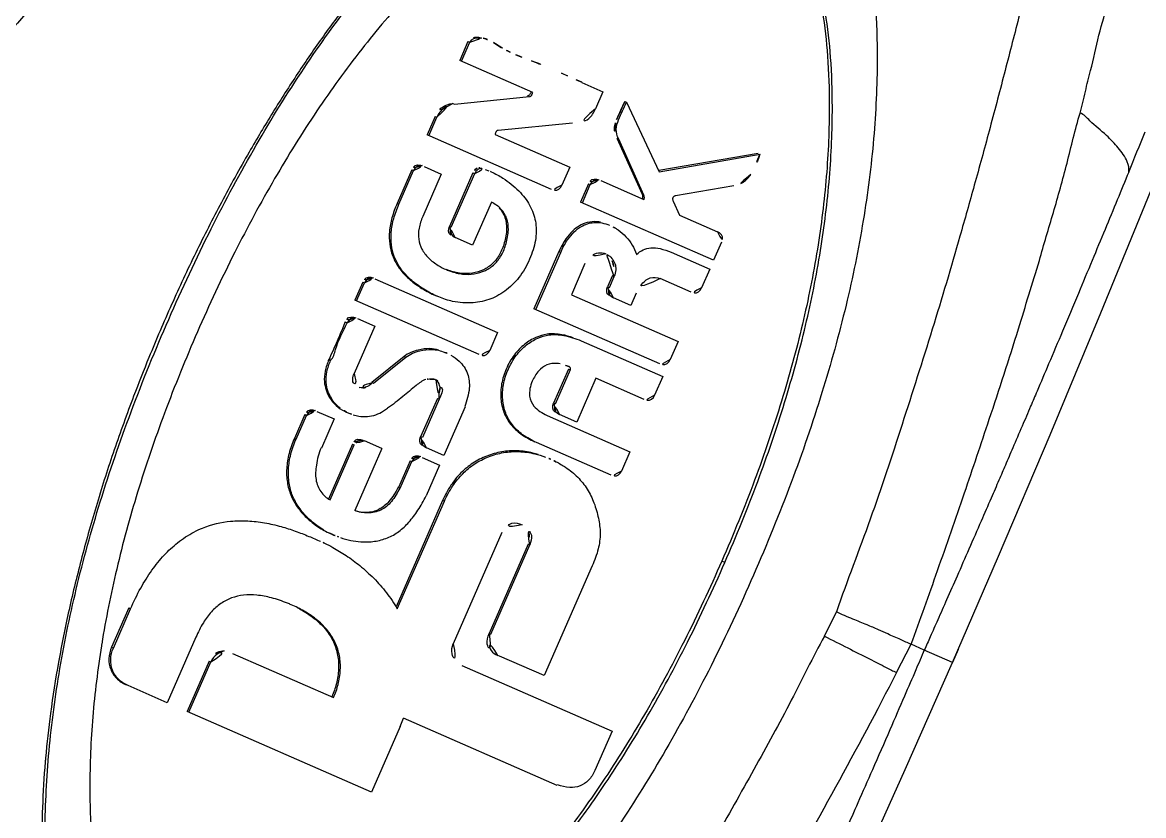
# Model space of a CAD drawing. Header units: millimetres. Extents: x 1145859089 to 1147511753, y -1047484727 to -1047247487.
# Drawn here: x 1146004886.44 to 1146004934.95, y -1047431008.87 to -1047430974.55 of the extents above; entities that cross this region are included whole.
import ezdxf
from ezdxf.xclip import XClip

# ---------------------------------------------------------------- set-up
doc = ezdxf.new("R2010")
doc.units = ezdxf.units.MM
doc.header["$LTSCALE"] = 100
doc.header["$MEASUREMENT"] = 0
doc.header["$XCLIPFRAME"] = 2
doc.layers.get('0').update_dxf_attribs({"linetype": 'CONTINUOUS'})
doc.layers.add('XREF', color=135, linetype='CONTINUOUS')
doc.layers.add('단지배치도$0$W240910', color=135, linetype='CONTINUOUS')

# ---------------------------------------------------------------- blocks, each defined once
blk = doc.blocks.new('단지배치도$0$zw$9902')
at = {"layer": '단지배치도$0$W240910', "linetype": 'ByBlock', "ltscale": 20}
for p, q in [((66764.89, -59606.071), (66764.532, -59606.89)), ((66764.609, -59606.923), (66764.967, -59606.104)), ((66764.89, -59606.071), (66764.967, -59606.104)), ((66767.697, -59608.274), (66764.532, -59606.89)), ((66769.811, -59607.848), (66770.726, -59608.249)), ((66767.479, -59608.423), (66767.471, -59608.424)), ((66767.487, -59608.422), (66767.479, -59608.423)), ((66767.5, -59608.419), (66767.487, -59608.422)), ((66767.507, -59608.417), (66767.5, -59608.419)), ((66767.515, -59608.411), (66767.507, -59608.417)), ((66767.528, -59608.402), (66767.515, -59608.411)), ((66767.542, -59608.39), (66767.528, -59608.402)), ((66767.556, -59608.376), (66767.542, -59608.39)), ((66767.569, -59608.358), (66767.556, -59608.376)), ((66767.582, -59608.339), (66767.569, -59608.358)), ((66767.593, -59608.317), (66767.582, -59608.339)), ((66767.603, -59608.293), (66767.593, -59608.317)), ((66767.593, -59608.444), (66767.605, -59608.435)), ((66767.612, -59608.268), (66767.603, -59608.293)), ((66767.605, -59608.435), (66767.619, -59608.423)), ((66767.62, -59608.24), (66767.612, -59608.268)), ((66767.619, -59608.423), (66767.633, -59608.409)), ((66767.633, -59608.409), (66767.646, -59608.392)), ((66767.646, -59608.392), (66767.658, -59608.372)), ((66767.658, -59608.372), (66767.67, -59608.35)), ((66767.67, -59608.35), (66767.68, -59608.326)), ((66767.68, -59608.326), (66767.689, -59608.301)), ((66767.689, -59608.301), (66767.697, -59608.274)), ((66770.726, -59608.249), (66770.404, -59608.985)), ((66764.228, -59608.749), (66764.304, -59608.782)), ((66764.304, -59608.782), (66767.548, -59608.457)), ((66767.548, -59608.457), (66767.555, -59608.457)), ((66767.555, -59608.457), (66767.563, -59608.455)), ((66767.563, -59608.455), (66767.571, -59608.453)), ((66767.571, -59608.453), (66767.578, -59608.452)), ((66767.578, -59608.452), (66767.584, -59608.449)), ((66767.584, -59608.449), (66767.593, -59608.444)), ((66771.671, -59608.665), (66771.747, -59608.698)), ((66771.746, -59608.695), (66773.162, -59611.705)), ((66763.472, -59609.314), (66763.122, -59610.115)), ((66763.198, -59610.148), (66763.548, -59609.347)), ((66763.472, -59609.314), (66763.548, -59609.347)), ((66769.412, -59609.602), (66766.202, -59609.916)), ((66768.507, -59612.47), (66763.122, -59610.115)), ((66766.066, -59610.065), (66766.06, -59610.09)), ((66766.06, -59610.09), (66769.3, -59611.508)), ((66766.074, -59610.042), (66766.066, -59610.065)), ((66766.083, -59610.021), (66766.074, -59610.042)), ((66766.093, -59610.001), (66766.083, -59610.021)), ((66766.104, -59609.982), (66766.093, -59610.001)), ((66766.116, -59609.966), (66766.104, -59609.982)), ((66766.129, -59609.952), (66766.116, -59609.966)), ((66766.143, -59609.94), (66766.129, -59609.952)), ((66766.156, -59609.93), (66766.143, -59609.94)), ((66766.164, -59609.925), (66766.156, -59609.93)), ((66766.171, -59609.923), (66766.164, -59609.925)), ((66766.178, -59609.921), (66766.171, -59609.923)), ((66766.186, -59609.919), (66766.178, -59609.921)), ((66766.194, -59609.917), (66766.186, -59609.919)), ((66766.202, -59609.916), (66766.194, -59609.917)), ((66771.336, -59610.261), (66771.412, -59610.294)), ((66771.336, -59610.261), (66772.427, -59612.683)), ((66772.503, -59612.716), (66771.412, -59610.294)), ((66777.45, -59610.92), (66773.154, -59611.659)), ((66773.162, -59611.705), (66777.527, -59610.953)), ((66762.462, -59611.622), (66761.823, -59613.083)), ((66761.899, -59613.117), (66762.539, -59611.655)), ((66762.462, -59611.622), (66762.539, -59611.655)), ((66763.736, -59611.806), (66762.933, -59613.638)), ((66762.987, -59611.478), (66763.736, -59611.806)), ((66765.104, -59611.749), (66764.087, -59614.075)), ((66764.163, -59614.108), (66765.18, -59611.783)), ((66765.104, -59611.749), (66765.18, -59611.783)), ((66765.628, -59611.606), (66765.795, -59611.671)), ((66769.3, -59611.508), (66768.956, -59612.294)), ((66770.108, -59612.232), (66769.763, -59613.02)), ((66769.84, -59613.053), (66770.184, -59612.266)), ((66770.108, -59612.232), (66770.184, -59612.266)), ((66770.632, -59612.09), (66772.501, -59612.907)), ((66772.427, -59612.683), (66772.436, -59612.725)), ((66772.436, -59612.725), (66772.443, -59612.761)), ((66772.443, -59612.761), (66772.446, -59612.79)), ((66772.446, -59612.79), (66772.446, -59612.81)), ((66772.512, -59612.759), (66772.503, -59612.716)), ((66772.519, -59612.794), (66772.512, -59612.759)), ((66772.523, -59612.823), (66772.519, -59612.794)), ((66773.773, -59612.802), (66773.766, -59612.81)), ((66773.78, -59612.794), (66773.773, -59612.802)), ((66773.788, -59612.787), (66773.78, -59612.794)), ((66773.797, -59612.781), (66773.788, -59612.787)), ((66773.806, -59612.775), (66773.797, -59612.781)), ((66773.816, -59612.77), (66773.806, -59612.775)), ((66773.827, -59612.765), (66773.816, -59612.77)), ((66773.839, -59612.761), (66773.827, -59612.765)), ((66773.851, -59612.757), (66773.839, -59612.761)), ((66773.864, -59612.754), (66773.851, -59612.757)), ((66776.398, -59612.321), (66773.864, -59612.754)), ((66792.278, -59617.815), (66794.437, -59612.53)), ((66761.823, -59613.083), (66761.899, -59613.117)), ((66765.903, -59613.021), (66765.087, -59614.887)), ((66775.521, -59615.538), (66769.763, -59613.02)), ((66772.431, -59612.862), (66772.424, -59612.874)), ((66772.436, -59612.85), (66772.431, -59612.862)), ((66772.44, -59612.836), (66772.436, -59612.85)), ((66772.444, -59612.824), (66772.44, -59612.836)), ((66772.446, -59612.81), (66772.444, -59612.824)), ((66772.501, -59612.907), (66772.507, -59612.896)), ((66772.507, -59612.896), (66772.512, -59612.883)), ((66772.512, -59612.883), (66772.517, -59612.869)), ((66772.517, -59612.869), (66772.52, -59612.857)), ((66772.52, -59612.857), (66772.523, -59612.844)), ((66772.523, -59612.844), (66772.523, -59612.823)), ((66773.744, -59612.869), (66773.742, -59612.879)), ((66773.742, -59612.879), (66773.744, -59612.896)), ((66773.746, -59612.859), (66773.744, -59612.869)), ((66773.744, -59612.896), (66773.748, -59612.919)), ((66773.748, -59612.848), (66773.746, -59612.859)), ((66773.751, -59612.838), (66773.748, -59612.848)), ((66773.748, -59612.919), (66773.755, -59612.949)), ((66773.756, -59612.828), (66773.751, -59612.838)), ((66773.755, -59612.949), (66773.764, -59612.984)), ((66773.761, -59612.819), (66773.756, -59612.828)), ((66773.766, -59612.81), (66773.761, -59612.819)), ((66773.764, -59612.984), (66774.046, -59613.583)), ((66774.046, -59613.583), (66775.69, -59614.302)), ((66764.163, -59614.108), (66764.087, -59614.075)), ((66765.087, -59614.887), (66764.337, -59614.559)), ((66768.826, -59615.163), (66767.745, -59617.634)), ((66767.821, -59617.668), (66768.902, -59615.197)), ((66768.826, -59615.163), (66768.902, -59615.197)), ((66773.686, -59615.189), (66775.355, -59615.919)), ((66775.865, -59614.752), (66775.521, -59615.538)), ((66769.953, -59615.682), (66769.363, -59617.031)), ((66775.355, -59615.919), (66774.997, -59616.738)), ((66760.338, -59616.479), (66759.994, -59617.265)), ((66760.07, -59617.299), (66760.414, -59616.513)), ((66760.338, -59616.479), (66760.414, -59616.513)), ((66760.864, -59616.335), (66766.173, -59618.657)), ((66771.139, -59616.203), (66770.931, -59616.682)), ((66770.931, -59616.682), (66771.007, -59616.716)), ((66771.007, -59616.716), (66771.216, -59616.236)), ((66771.139, -59616.203), (66771.216, -59616.236)), ((66774.548, -59616.915), (66773.21, -59616.33)), ((66769.363, -59617.031), (66773.984, -59619.052)), ((66771.932, -59617.495), (66771.182, -59617.167)), ((66772.164, -59616.965), (66771.932, -59617.495)), ((66765.379, -59619.62), (66759.994, -59617.265)), ((66773.191, -59620.017), (66767.745, -59617.634)), ((66760.108, -59618.063), (66760.859, -59618.391)), ((66790.08, -59623.085), (66792.278, -59617.815)), ((66759.582, -59618.208), (66759.658, -59618.241)), ((66760.859, -59618.391), (66759.962, -59620.441)), ((66766.173, -59618.657), (66765.829, -59619.444)), ((66769.789, -59619.017), (66773.324, -59620.563)), ((66773.984, -59619.052), (66773.641, -59619.838)), ((66758.869, -59619.838), (66758.945, -59619.871)), ((66762.125, -59619.703), (66760.727, -59620.823)), ((66760.803, -59620.856), (66762.201, -59619.736)), ((66762.125, -59619.703), (66762.201, -59619.736)), ((66769.24, -59620.251), (66768.594, -59621.727)), ((66769.316, -59620.285), (66768.67, -59621.76)), ((66769.24, -59620.251), (66769.316, -59620.285)), ((66769.253, -59620.132), (66769.243, -59620.127)), ((66769.263, -59620.138), (66769.253, -59620.132)), ((66769.273, -59620.144), (66769.263, -59620.138)), ((66769.282, -59620.151), (66769.273, -59620.144)), ((66769.291, -59620.159), (66769.282, -59620.151)), ((66769.298, -59620.167), (66769.291, -59620.159)), ((66769.305, -59620.175), (66769.298, -59620.167)), ((66769.312, -59620.184), (66769.305, -59620.175)), ((66769.317, -59620.193), (66769.312, -59620.184)), ((66769.316, -59620.285), (66769.32, -59620.273)), ((66769.321, -59620.202), (66769.317, -59620.193)), ((66769.32, -59620.273), (66769.323, -59620.263)), ((66769.324, -59620.212), (66769.321, -59620.202)), ((66769.323, -59620.263), (66769.326, -59620.252)), ((66769.326, -59620.222), (66769.324, -59620.212)), ((66769.327, -59620.231), (66769.326, -59620.222)), ((66769.326, -59620.252), (66769.327, -59620.242)), ((66769.327, -59620.242), (66769.327, -59620.231)), ((66773.324, -59620.563), (66772.966, -59621.381)), ((66760.726, -59620.824), (66760.802, -59620.857)), ((66770.425, -59620.644), (66769.596, -59622.539)), ((66772.517, -59621.559), (66770.425, -59620.644)), ((66763.567, -59621.512), (66762.84, -59623.174)), ((66763.567, -59621.512), (66763.643, -59621.545)), ((66761.231, -59622.058), (66761.405, -59621.943)), ((66763.643, -59621.545), (66762.916, -59623.207)), ((66764.766, -59621.875), (66763.842, -59623.986)), ((66768.67, -59621.76), (66768.594, -59621.727)), ((66757.828, -59622.218), (66757.379, -59623.243)), ((66757.456, -59623.277), (66757.904, -59622.251)), ((66757.828, -59622.218), (66757.904, -59622.251)), ((66758.353, -59622.075), (66759.104, -59622.403)), ((66759.104, -59622.403), (66758.554, -59623.661)), ((66759.636, -59622.104), (66759.81, -59622.18)), ((66768.311, -59622.257), (66771.897, -59623.825)), ((66769.596, -59622.539), (66768.845, -59622.21)), ((66757.379, -59623.243), (66757.456, -59623.277)), ((66761.165, -59623.678), (66760.415, -59623.349)), ((66762.916, -59623.207), (66762.84, -59623.174)), ((66771.084, -59624.835), (66767.861, -59623.425)), ((66787.844, -59628.338), (66790.08, -59623.085)), ((66759.89, -59623.494), (66758.851, -59625.869)), ((66758.928, -59625.902), (66759.966, -59623.528)), ((66759.89, -59623.494), (66759.966, -59623.528)), ((66761.165, -59623.678), (66759.989, -59626.366)), ((66763.842, -59623.986), (66763.091, -59623.658)), ((66771.897, -59623.825), (66771.533, -59624.657)), ((66762.386, -59624.211), (66761.881, -59625.366)), ((66761.957, -59625.4), (66762.462, -59624.245)), ((66762.386, -59624.211), (66762.462, -59624.245)), ((66762.912, -59624.069), (66763.663, -59624.397)), ((66763.663, -59624.397), (66763.077, -59625.736)), ((66761.881, -59625.365), (66761.957, -59625.399)), ((66763.793, -59625.928), (66761.776, -59630.539)), ((66761.829, -59630.626), (66763.87, -59625.961)), ((66763.87, -59625.961), (66763.793, -59625.928)), ((66766.36, -59627.323), (66764.256, -59632.132)), ((66759.013, -59627.395), (66759.083, -59627.428)), ((66767.496, -59627.82), (66765.806, -59631.684)), ((66767.496, -59627.82), (66767.572, -59627.854)), ((66765.882, -59631.718), (66767.573, -59627.853)), ((66770.262, -59628.757), (66768.184, -59633.508)), ((66776.003, -59628.619), (66775.87, -59628.561)), ((66785.851, -59632.936), (66787.844, -59628.338)), ((66750.213, -59630.582), (66749.47, -59632.281)), ((66749.546, -59632.315), (66750.29, -59630.615)), ((66750.213, -59630.582), (66750.29, -59630.615)), ((66780.312, -59631.802), (66780.839, -59630.745)), ((66765.806, -59631.684), (66765.882, -59631.718)), ((66753.111, -59631.849), (66751.872, -59634.682)), ((66783.429, -59633.38), (66784.064, -59632.155)), ((66784.637, -59632.405), (66784.064, -59632.155)), ((66749.47, -59632.281), (66749.546, -59632.315)), ((66754.704, -59632.546), (66759.069, -59634.455)), ((66766.247, -59632.667), (66766.182, -59632.634)), ((66768.184, -59633.508), (66766.249, -59632.661)), ((66785.85, -59632.936), (66784.637, -59632.405)), ((66786.095, -59632.375), (66785.85, -59632.936)), ((66753.686, -59632.884), (66752.734, -59635.059)), ((66752.811, -59635.092), (66753.762, -59632.917)), ((66753.686, -59632.884), (66753.762, -59632.917)), ((66764.624, -59633.076), (66771.124, -59635.919)), ((66783.804, -59637.574), (66785.851, -59632.936)), ((66751.872, -59634.682), (66750.179, -59633.941)), ((66760.711, -59638.548), (66752.734, -59635.059)), ((66761.95, -59635.715), (66762.1, -59635.346)), ((66768.756, -59638.257), (66762.1, -59635.346)), ((66761.95, -59635.715), (66760.711, -59638.548)), ((66771.124, -59635.919), (66770.38, -59637.618)), ((66781.464, -59642.781), (66783.804, -59637.574))]:
    blk.add_line(p, q, dxfattribs=at)
at = {"layer": '단지배치도$0$W240910'}
blk.add_arc((56404.253, -57219.78, 0), 12756.719, 322.5073299, 9.110085, dxfattribs=at)
at = {"layer": '단지배치도$0$W240910', "linetype": 'ByBlock', "ltscale": 20}
for centre, radius, start, end in [((66754.226, -59640.641), 36.313, 65.66, 66.833), ((66714.272, -59729.028), 133.311, 65.37718, 65.67142), ((66125.547, -59337.45), 722.053, 337.675491, 337.825154), ((66764.339, -59615.197), 3.815, 65.9084, 67.5672), ((66770.272, -59615.826), 1.952, 59.187, 67.5989), ((66760.403, -59620.821), 1.482, 246.4307, 251.2642), ((66766.639, -59628.329), 4.565, 66.3474, 69.4254), ((66766.65, -59628.314), 4.546, 63.2907, 66.3932), ((66756.147, -59633.101), 5.896, 64.5315, 66.3646)]:
    blk.add_arc(centre, radius, start, end, dxfattribs=at)
for points, knots in [([(66754.541, -59592.929), (66753.592, -59593.465), (66751.869, -59594.734), (66749.285, -59596.656), (66746.871, -59598.755), (66744.566, -59601.04), (66742.454, -59603.476), (66740.529, -59606.1), (66738.843, -59608.871), (66737.418, -59611.771), (66736.269, -59614.762), (66735.387, -59617.841), (66734.763, -59621.036), (66734.428, -59624.054), (66734.308, -59626.87), (66734.342, -59629.433), (66734.502, -59631.99), (66734.818, -59634.54), (66735.02, -59636.253), (66735.219, -59637.104)], [0, 0, 0, 0, 3.268622, 6.397637, 9.667075, 12.850977, 16.13086, 19.328305, 22.601473, 25.847972, 29.009985, 32.200779, 35.444395, 38.763751, 41.302653, 43.894769, 46.449524, 48.984567, 51.607261, 51.607261, 51.607261, 51.607261]), ([(66751.815, -59652.843), (66751.383, -59652.655), (66750.553, -59652.187), (66749.469, -59651.224), (66748.56, -59650.012), (66747.825, -59648.558), (66747.261, -59646.865), (66746.863, -59644.932), (66746.631, -59642.758), (66746.555, -59640.08), (66746.701, -59636.935), (66747.158, -59633.372), (66747.911, -59629.699), (66748.958, -59625.915), (66750.3, -59622.019), (66751.909, -59618.078), (66753.711, -59614.221), (66755.662, -59610.588), (66757.731, -59607.248), (66759.918, -59604.202), (66762.222, -59601.448), (66764.431, -59599.208), (66766.447, -59597.449), (66768.198, -59596.147), (66769.886, -59595.129), (66771.512, -59594.395), (66773.078, -59593.949), (66774.585, -59593.794), (66776.029, -59593.937), (66776.937, -59594.228), (66777.369, -59594.417)], [0, 0, 0, 0, 1.412766, 2.833461, 4.321746, 5.929778, 7.699157, 9.661244, 11.839094, 14.249578, 17.69248, 21.273155, 25.013227, 28.931683, 33.045041, 37.367585, 41.694975, 45.811725, 49.732095, 53.472597, 57.052228, 60.492655, 62.898636, 65.072954, 67.032507, 68.800365, 70.407871, 71.89653, 73.318297, 74.732515, 74.732515, 74.732515, 74.732515]), ([(66776.992, -59594.258), (66776.949, -59594.241), (66776.771, -59594.174), (66776.357, -59594.041), (66775.736, -59593.903), (66774.998, -59593.824), (66774.201, -59593.825), (66773.37, -59593.913), (66772.512, -59594.09), (66771.823, -59594.295), (66771.086, -59594.558), (66770.305, -59594.889), (66769.348, -59595.378), (66768.397, -59595.941), (66767.296, -59596.678), (66766.14, -59597.56), (66764.938, -59598.592), (66764.051, -59599.429), (66763.113, -59600.369), (66762.132, -59601.417), (66760.927, -59602.82), (66759.755, -59604.295), (66758.617, -59605.84), (66757.513, -59607.45), (66756.443, -59609.125), (66755.334, -59610.985), (66754.213, -59613.017), (66753.094, -59615.219), (66752.049, -59617.457), (66751.162, -59619.53), (66750.333, -59621.626), (66749.573, -59623.728), (66748.827, -59626.045), (66748.174, -59628.353), (66747.616, -59630.644), (66747.16, -59632.903), (66746.824, -59635.042), (66746.662, -59636.484), (66746.601, -59637.184), (66746.597, -59637.238)], [0, 0, 0, 0, 0.137339, 0.572509, 1.303412, 2.041427, 2.794842, 3.689275, 4.54292, 5.42016, 5.843515, 6.889188, 7.962288, 9.066248, 10.203431, 11.93457, 13.42487, 14.953303, 15.59288, 17.408174, 19.257214, 21.140606, 23.058591, 25.011212, 26.998409, 29.020094, 31.506542, 33.958541, 36.428155, 38.915654, 40.723187, 43.188235, 45.620606, 48.022979, 50.383888, 52.690194, 54.934814, 56.87878, 57.042162, 57.042162, 57.042162, 57.042162]), ([(66777.369, -59594.416), (66777.801, -59594.604), (66778.631, -59595.072), (66779.716, -59596.036), (66780.625, -59597.247), (66781.36, -59598.701), (66781.925, -59600.394), (66782.323, -59602.326), (66782.556, -59604.499), (66782.632, -59607.176), (66782.486, -59610.321), (66782.029, -59613.882), (66781.276, -59617.555), (66780.229, -59621.34), (66778.887, -59625.236), (66777.277, -59629.177), (66775.475, -59633.036), (66773.523, -59636.67), (66771.454, -59640.01), (66769.268, -59643.057), (66766.963, -59645.811), (66764.755, -59648.051), (66762.739, -59649.811), (66760.987, -59651.113), (66759.299, -59652.131), (66757.673, -59652.864), (66756.107, -59653.311), (66754.6, -59653.465), (66753.155, -59653.323), (66752.247, -59653.032), (66751.815, -59652.843)], [0, 0, 0, 0, 1.413182, 2.834148, 4.322514, 5.930416, 7.699453, 9.660999, 11.838121, 14.247704, 17.689668, 21.269748, 25.009586, 28.928178, 33.042044, 37.365468, 41.694091, 45.811845, 49.732988, 53.474028, 57.053964, 60.494463, 62.90047, 65.074832, 67.034455, 68.802419, 70.41008, 71.898956, 73.321006, 74.735573, 74.735573, 74.735573, 74.735573]), ([(66756.553, -59596.441), (66755.689, -59596.926), (66753.996, -59597.955), (66751.546, -59599.632), (66749.228, -59601.459), (66747.591, -59602.955), (66746.543, -59604.015), (66745.945, -59604.648), (66745.323, -59605.341), (66744.732, -59606.042), (66744.268, -59606.622), (66743.906, -59607.094), (66743.551, -59607.573), (66743.149, -59608.139), (66742.686, -59608.829), (66742.154, -59609.673), (66741.616, -59610.599), (66741.132, -59611.514), (66740.782, -59612.229), (66740.532, -59612.77), (66740.322, -59613.248), (66740.095, -59613.79), (66739.759, -59614.646), (66739.196, -59616.256), (66738.7, -59618.113), (66738.348, -59619.938), (66738.16, -59621.189), (66738.03, -59622.354), (66737.945, -59623.428), (66737.899, -59624.372), (66737.878, -59625.241), (66737.875, -59626.093), (66737.894, -59627.051), (66737.94, -59628.055), (66738.008, -59629.01), (66738.104, -59630.043), (66738.246, -59631.263), (66738.472, -59632.779), (66738.775, -59634.452), (66739.028, -59635.603), (66739.164, -59636.198)], [0, 0, 0, 0, 2.972308, 5.940877, 8.901705, 11.818447, 12.587247, 13.373265, 14.43024, 15.37964, 16.122682, 16.660142, 17.166141, 17.909976, 18.741607, 19.660745, 20.901374, 21.95333, 22.765542, 23.288653, 23.73983, 24.333963, 25.050906, 26.498161, 29.448916, 30.806994, 32.071979, 33.243608, 34.321472, 35.305093, 36.07715, 36.929226, 37.861586, 38.950552, 39.945245, 40.733721, 42.061928, 43.630184, 45.330349, 47.162667, 47.162667, 47.162667, 47.162667]), ([(66775.884, -59597.812), (66775.492, -59597.641), (66774.671, -59597.375), (66773.366, -59597.239), (66772.006, -59597.367), (66770.595, -59597.757), (66769.132, -59598.403), (66767.616, -59599.303), (66766.044, -59600.457), (66764.243, -59602.013), (66762.277, -59603.991), (66760.231, -59606.416), (66758.293, -59609.098), (66756.463, -59612.037), (66754.741, -59615.232), (66753.691, -59617.476), (66753.183, -59618.638)], [0, 0, 0, 0, 1.28228, 2.56859, 3.911217, 5.35635, 6.941241, 8.694253, 10.636399, 12.783145, 15.828876, 18.992157, 22.29241, 25.746746, 29.370094, 33.175396, 33.175396, 33.175396, 33.175396]), ([(66790.524, -59597.734), (66790.315, -59598.588), (66789.923, -59600.219), (66789.32, -59602.66), (66788.719, -59605.055), (66788.091, -59607.498), (66787.453, -59609.91), (66786.817, -59612.25), (66786.386, -59613.762), (66786.178, -59614.498)], [0, 0, 0, 0, 2.6377, 5.033813, 7.542093, 10.046145, 12.601257, 15.025661, 17.319526, 17.319526, 17.319526, 17.319526]), ([(66776.136, -59597.938), (66776.39, -59598.07), (66777.003, -59598.442), (66777.882, -59599.214), (66778.71, -59600.3), (66779.381, -59601.6), (66779.898, -59603.112), (66780.264, -59604.835), (66780.481, -59606.771), (66780.556, -59609.155), (66780.435, -59611.951), (66780.042, -59615.111), (66779.389, -59618.359), (66778.477, -59621.695), (66777.306, -59625.119), (66776.376, -59627.404), (66775.87, -59628.561)], [0, 0, 0, 0, 0.857072, 2.143513, 3.48566, 4.929829, 6.513411, 8.264891, 10.205374, 12.350393, 15.415003, 18.590005, 21.894496, 25.345424, 28.957677, 32.744241, 32.744241, 32.744241, 32.744241]), ([(66776.003, -59628.619), (66776.509, -59627.462), (66777.44, -59625.176), (66778.611, -59621.751), (66779.524, -59618.415), (66780.176, -59615.167), (66780.569, -59612.008), (66780.689, -59609.213), (66780.614, -59606.828), (66780.397, -59604.892), (66780.03, -59603.168), (66779.513, -59601.656), (66778.843, -59600.356), (66778.015, -59599.27), (66777.029, -59598.405), (66776.276, -59597.983), (66775.884, -59597.812)], [0, 0, 0, 0, 3.787928, 7.400997, 10.852194, 14.156419, 17.330636, 20.393975, 22.540099, 24.48139, 26.233366, 27.817115, 29.261118, 30.602782, 31.88848, 33.170672, 33.170672, 33.170672, 33.170672]), ([(66791.83, -59607.327), (66791.967, -59606.824), (66792.144, -59605.8), (66792.503, -59604.805), (66792.536, -59604.288)], [0, 0, 0, 0, 1.565759, 3.119985, 3.119985, 3.119985, 3.119985]), ([(66765.469, -59605.932), (66765.415, -59605.908), (66765.218, -59605.844), (66764.952, -59605.935), (66764.89, -59606.071)], [0, 0, 0, 0, 0.1777019, 0.6259799, 0.6259799, 0.6259799, 0.6259799]), ([(66764.967, -59606.104), (66765.029, -59605.968), (66765.292, -59605.903), (66765.491, -59605.922), (66765.548, -59605.932)], [0, 0, 0, 0, 0.4486483, 0.6225964, 0.6225964, 0.6225964, 0.6225964]), ([(66766, -59606.121), (66766.105, -59606.185), (66766.284, -59606.308), (66766.473, -59606.414), (66766.555, -59606.457)], [0, 0, 0, 0, 0.3693409, 0.6491304, 0.6491304, 0.6491304, 0.6491304]), ([(66767.638, -59606.906), (66767.686, -59606.924), (66767.98, -59607.034), (66768.27, -59607.153), (66768.512, -59607.256)], [0, 0, 0, 0, 0.1530136, 0.9409818, 0.9409818, 0.9409818, 0.9409818]), ([(66791.374, -59609.17), (66791.468, -59608.865), (66791.605, -59608.246), (66791.747, -59607.629), (66791.83, -59607.327)], [0, 0, 0, 0, 0.958719, 1.898517, 1.898517, 1.898517, 1.898517]), ([(66764.228, -59608.748), (66764.065, -59608.768), (66763.736, -59608.879), (66763.534, -59609.163), (66763.471, -59609.313)], [0, 0, 0, 0, 0.4931376, 0.983134, 0.983134, 0.983134, 0.983134]), ([(66763.547, -59609.347), (66763.611, -59609.196), (66763.812, -59608.912), (66764.141, -59608.801), (66764.304, -59608.782)], [0, 0, 0, 0, 0.4899964, 0.983134, 0.983134, 0.983134, 0.983134]), ([(66771.673, -59608.664), (66771.566, -59608.921), (66771.405, -59609.219), (66771.288, -59609.536), (66771.271, -59609.593)], [0, 0, 0, 0, 0.835277, 1.013133, 1.013133, 1.013133, 1.013133]), ([(66771.412, -59610.294), (66771.342, -59610.165), (66771.262, -59609.869), (66771.444, -59609.319), (66771.643, -59608.954), (66771.75, -59608.697)], [0, 0, 0, 0, 0.442439, 0.861249, 1.696527, 1.696527, 1.696527, 1.696527]), ([(66770.404, -59608.985), (66770.335, -59609.141), (66770.119, -59609.533), (66769.654, -59609.589), (66769.412, -59609.602)], [0, 0, 0, 0, 0.5128, 1.24183, 1.24183, 1.24183, 1.24183]), ([(66789.617, -59615.553), (66789.809, -59614.859), (66790.233, -59613.459), (66790.829, -59611.334), (66791.162, -59609.884), (66791.374, -59609.17)], [0, 0, 0, 0, 2.160913, 4.387149, 6.620692, 6.620692, 6.620692, 6.620692]), ([(66793.481, -59611.723), (66793.508, -59611.577), (66793.445, -59611.296), (66793.193, -59610.856), (66792.868, -59610.484), (66792.387, -59609.994), (66791.888, -59609.631), (66791.547, -59609.224), (66791.374, -59609.17)], [0, 0, 0, 0, 0.44489, 0.811027, 1.525203, 1.915333, 2.866426, 3.408192, 3.408192, 3.408192, 3.408192]), ([(66771.271, -59609.593), (66771.248, -59609.67), (66771.202, -59609.897), (66771.266, -59610.131), (66771.336, -59610.261)], [0, 0, 0, 0, 0.2423866, 0.6848252, 0.6848252, 0.6848252, 0.6848252]), ([(66762.91, -59611.444), (66762.797, -59611.395), (66762.531, -59611.386), (66762.53, -59611.57), (66762.538, -59611.605)], [0, 0, 0, 0, 0.369193, 0.478969, 0.478969, 0.478969, 0.478969]), ([(66762.539, -59611.655), (66762.591, -59611.542), (66762.779, -59611.349), (66762.904, -59611.485), (66762.922, -59611.516)], [0, 0, 0, 0, 0.3744263, 0.4823791, 0.4823791, 0.4823791, 0.4823791]), ([(66765.897, -59611.714), (66766.072, -59611.792), (66766.5, -59612.024), (66766.985, -59612.415), (66767.353, -59612.828), (66767.63, -59613.252), (66767.849, -59613.839), (66767.855, -59614.622), (66767.616, -59615.425), (66767.204, -59616.205), (66766.695, -59616.739), (66766.238, -59617.048), (66765.764, -59617.274), (66765.226, -59617.389), (66764.666, -59617.389), (66764.163, -59617.318), (66763.821, -59617.206), (66763.628, -59617.126)], [0, 0, 0, 0, 0.575463, 1.455121, 1.852496, 2.231864, 2.968088, 3.69799, 4.539137, 5.457202, 6.322226, 6.718507, 7.107046, 7.89408, 8.33881, 8.78555, 9.411847, 9.411847, 9.411847, 9.411847]), ([(66765.287, -59611.547), (66765.246, -59611.558), (66765.169, -59611.609), (66765.172, -59611.697), (66765.18, -59611.733)], [0, 0, 0, 0, 0.1262636, 0.235742, 0.235742, 0.235742, 0.235742]), ([(66765.18, -59611.783), (66765.233, -59611.669), (66765.421, -59611.477), (66765.546, -59611.613), (66765.564, -59611.644)], [0, 0, 0, 0, 0.373532, 0.4815194, 0.4815194, 0.4815194, 0.4815194]), ([(66777.13, -59611.825), (66777.043, -59611.952), (66776.832, -59612.176), (66776.544, -59612.301), (66776.398, -59612.322)], [0, 0, 0, 0, 0.4617463, 0.9034867, 0.9034867, 0.9034867, 0.9034867]), ([(66793.481, -59611.723), (66793.316, -59612.125), (66792.976, -59612.952), (66792.448, -59614.227), (66791.888, -59615.575), (66791.274, -59617.045), (66790.647, -59618.537), (66790.05, -59619.948), (66789.591, -59621.029), (66789.208, -59621.926), (66788.858, -59622.744), (66788.493, -59623.594), (66788.158, -59624.372), (66787.846, -59625.096), (66787.497, -59625.901), (66787.064, -59626.896), (66786.573, -59628.022), (66786.075, -59629.157), (66785.624, -59630.18), (66785.238, -59631.053), (66784.916, -59631.779), (66784.722, -59632.213), (66784.637, -59632.405)], [0, 0, 0, 0, 1.30232, 2.682145, 4.139488, 5.681888, 7.46195, 8.994361, 10.279153, 10.984886, 11.919185, 12.948395, 13.761332, 14.460806, 15.311977, 16.395281, 17.715739, 18.996063, 20.113646, 21.068948, 21.862387, 22.494313, 22.494313, 22.494313, 22.494313]), ([(66768.956, -59612.294), (66768.905, -59612.407), (66768.714, -59612.593), (66768.59, -59612.459), (66768.572, -59612.429)], [0, 0, 0, 0, 0.3724608, 0.4787666, 0.4787666, 0.4787666, 0.4787666]), ([(66770.555, -59612.056), (66770.443, -59612.007), (66770.176, -59611.997), (66770.175, -59612.18), (66770.183, -59612.216)], [0, 0, 0, 0, 0.3690176, 0.4783867, 0.4783867, 0.4783867, 0.4783867]), ([(66770.184, -59612.266), (66770.236, -59612.153), (66770.425, -59611.961), (66770.549, -59612.097), (66770.567, -59612.128)], [0, 0, 0, 0, 0.3731909, 0.4811539, 0.4811539, 0.4811539, 0.4811539]), ([(66761.823, -59613.083), (66761.735, -59613.285), (66761.591, -59613.679), (66761.476, -59614.27), (66761.48, -59614.826), (66761.606, -59615.344), (66761.853, -59615.821), (66762.218, -59616.254), (66762.698, -59616.642), (66763.157, -59616.914), (66763.457, -59617.054), (66763.552, -59617.093)], [0, 0, 0, 0, 0.660238, 1.252625, 1.796264, 2.315659, 2.838738, 3.392868, 4.001244, 4.68153, 4.990774, 4.990774, 4.990774, 4.990774]), ([(66763.628, -59617.126), (66763.533, -59617.086), (66763.233, -59616.948), (66762.774, -59616.675), (66762.294, -59616.287), (66761.929, -59615.854), (66761.682, -59615.377), (66761.557, -59614.859), (66761.553, -59614.303), (66761.667, -59613.712), (66761.811, -59613.318), (66761.899, -59613.117)], [0, 0, 0, 0, 0.308506, 0.988838, 1.597263, 2.151436, 2.674532, 3.193907, 3.737476, 4.329743, 4.989813, 4.989813, 4.989813, 4.989813]), ([(66763.956, -59615.942), (66764.016, -59615.968), (66764.244, -59616.056), (66764.645, -59616.159), (66765.164, -59616.147), (66765.643, -59616.007), (66766.054, -59615.728), (66766.362, -59615.319), (66766.56, -59614.802), (66766.664, -59614.254), (66766.602, -59613.719), (66766.334, -59613.285), (66766.055, -59613.099), (66765.902, -59613.024)], [0, 0, 0, 0, 0.196136, 0.731841, 1.231515, 1.734741, 2.207477, 2.697025, 3.246359, 3.853882, 4.357742, 4.824789, 5.336509, 5.336509, 5.336509, 5.336509]), ([(66766.243, -59613.287), (66766.35, -59613.401), (66766.527, -59613.686), (66766.588, -59614.221), (66766.484, -59614.769), (66766.285, -59615.285), (66765.977, -59615.695), (66765.566, -59615.974), (66765.087, -59616.113), (66764.569, -59616.126), (66764.194, -59616.03), (66763.992, -59615.954), (66763.957, -59615.941)], [0, 0, 0, 0, 0.46713, 0.970934, 1.578373, 2.128219, 2.617948, 3.090506, 3.593254, 4.093703, 4.628632, 4.74145, 4.74145, 4.74145, 4.74145]), ([(66762.933, -59613.638), (66762.861, -59613.804), (66762.753, -59614.127), (66762.732, -59614.622), (66762.878, -59615.076), (66763.182, -59615.466), (66763.559, -59615.751), (66763.835, -59615.891), (66763.956, -59615.942)], [0, 0, 0, 0, 0.540889, 1.012847, 1.461437, 1.93896, 2.472195, 2.866195, 2.866195, 2.866195, 2.866195]), ([(66764.087, -59614.075), (66764.037, -59614.188), (66764.025, -59614.456), (66764.209, -59614.457), (66764.245, -59614.45)], [0, 0, 0, 0, 0.3711522, 0.4804924, 0.4804924, 0.4804924, 0.4804924]), ([(66764.337, -59614.559), (66764.224, -59614.506), (66764.034, -59614.316), (66764.17, -59614.192), (66764.201, -59614.174)], [0, 0, 0, 0, 0.373399, 0.482096, 0.482096, 0.482096, 0.482096]), ([(66770.631, -59613.895), (66770.582, -59613.885), (66770.389, -59613.856), (66769.94, -59613.886), (66769.463, -59614.188), (66769.079, -59614.654), (66768.91, -59614.971), (66768.826, -59615.163)], [0, 0, 0, 0, 0.151294, 0.583274, 1.320628, 1.76062, 2.389351, 2.389351, 2.389351, 2.389351]), ([(66768.902, -59615.197), (66768.985, -59615.008), (66769.153, -59614.691), (66769.464, -59614.314), (66769.835, -59614.022), (66770.375, -59613.845), (66770.804, -59613.936), (66771.016, -59614.021)], [0, 0, 0, 0, 0.618798, 1.068728, 1.455082, 2.023848, 2.710751, 2.710751, 2.710751, 2.710751]), ([(66771.272, -59614.15), (66771.313, -59614.174), (66771.478, -59614.281), (66771.74, -59614.511), (66772.013, -59614.867), (66772.137, -59615.141), (66772.183, -59615.281)], [0, 0, 0, 0, 0.14399, 0.587241, 1.038272, 1.480942, 1.480942, 1.480942, 1.480942]), ([(66775.69, -59614.302), (66775.803, -59614.356), (66775.994, -59614.545), (66775.858, -59614.67), (66775.827, -59614.688)], [0, 0, 0, 0, 0.3750193, 0.4830554, 0.4830554, 0.4830554, 0.4830554]), ([(66786.178, -59614.498), (66785.796, -59615.845), (66784.979, -59618.566), (66783.681, -59622.646), (66782.34, -59626.735), (66781.298, -59629.4), (66780.839, -59630.745)], [0, 0, 0, 0, 4.199429, 8.524364, 12.844117, 17.106084, 17.106084, 17.106084, 17.106084]), ([(66770.856, -59615.264), (66770.758, -59615.222), (66770.385, -59615.153), (66770.067, -59615.459), (66769.954, -59615.683)], [0, 0, 0, 0, 0.32009, 1.069856, 1.069856, 1.069856, 1.069856]), ([(66772.186, -59615.284), (66772.349, -59615.127), (66772.709, -59614.958), (66773.241, -59615.028), (66773.529, -59615.126), (66773.685, -59615.192)], [0, 0, 0, 0, 0.676897, 1.081266, 1.587529, 1.587529, 1.587529, 1.587529]), ([(66771.215, -59616.236), (66771.291, -59616.065), (66771.329, -59615.668), (66771.049, -59615.357), (66770.878, -59615.273), (66770.856, -59615.264)], [0, 0, 0, 0, 0.562239, 1.063664, 1.134359, 1.134359, 1.134359, 1.134359]), ([(66784.064, -59632.155), (66784.454, -59631.093), (66785.232, -59628.913), (66786.36, -59625.668), (66787.529, -59622.183), (66788.63, -59618.837), (66789.305, -59616.533), (66789.617, -59615.553)], [0, 0, 0, 0, 3.394054, 6.942998, 10.306959, 14.421481, 17.507816, 17.507816, 17.507816, 17.507816]), ([(66760.787, -59616.301), (66760.674, -59616.252), (66760.407, -59616.243), (66760.406, -59616.427), (66760.414, -59616.462)], [0, 0, 0, 0, 0.3704597, 0.4805381, 0.4805381, 0.4805381, 0.4805381]), ([(66760.414, -59616.513), (66760.467, -59616.399), (66760.656, -59616.205), (66760.781, -59616.342), (66760.799, -59616.373)], [0, 0, 0, 0, 0.3754888, 0.4838258, 0.4838258, 0.4838258, 0.4838258]), ([(66770.931, -59616.682), (66770.881, -59616.796), (66770.869, -59617.064), (66771.054, -59617.065), (66771.089, -59617.058)], [0, 0, 0, 0, 0.3721963, 0.4820185, 0.4820185, 0.4820185, 0.4820185]), ([(66773.21, -59616.33), (66773.078, -59616.272), (66772.772, -59616.247), (66772.4, -59616.538), (66772.235, -59616.803), (66772.164, -59616.965)], [0, 0, 0, 0, 0.432923, 0.822663, 1.354996, 1.354996, 1.354996, 1.354996]), ([(66771.182, -59617.167), (66771.069, -59617.115), (66770.877, -59616.924), (66771.014, -59616.799), (66771.045, -59616.781)], [0, 0, 0, 0, 0.3748508, 0.4838308, 0.4838308, 0.4838308, 0.4838308]), ([(66774.997, -59616.738), (66774.945, -59616.851), (66774.755, -59617.038), (66774.631, -59616.904), (66774.613, -59616.874)], [0, 0, 0, 0, 0.3727425, 0.4787672, 0.4787672, 0.4787672, 0.4787672]), ([(66760.031, -59618.03), (66759.918, -59617.98), (66759.651, -59617.971), (66759.65, -59618.155), (66759.658, -59618.191)], [0, 0, 0, 0, 0.3704597, 0.4805381, 0.4805381, 0.4805381, 0.4805381]), ([(66759.658, -59618.241), (66759.711, -59618.127), (66759.9, -59617.933), (66760.025, -59618.07), (66760.043, -59618.101)], [0, 0, 0, 0, 0.3754888, 0.4838258, 0.4838258, 0.4838258, 0.4838258]), ([(66759.582, -59618.208), (66759.416, -59618.593), (66759.353, -59618.755), (66758.801, -59619.998), (66758.869, -59619.838)], [0, 0, 0, 0, 1.258394, 1.779577, 1.779577, 1.779577, 1.779577]), ([(66758.945, -59619.871), (66759.073, -59619.753), (66759.193, -59619.124), (66759.493, -59618.626), (66759.658, -59618.241)], [0, 0, 0, 0, 0.521183, 1.779577, 1.779577, 1.779577, 1.779577]), ([(66753.183, -59618.638), (66752.677, -59619.796), (66751.746, -59622.082), (66750.574, -59625.508), (66749.662, -59628.844), (66749.213, -59631.079), (66749.034, -59632.191), (66749.03, -59632.216)], [0, 0, 0, 0, 3.788757, 7.402622, 10.854574, 14.159499, 14.234105, 14.234105, 14.234105, 14.234105]), ([(66769.446, -59618.888), (66769.286, -59618.834), (66768.916, -59618.734), (66768.356, -59618.696), (66767.803, -59618.865), (66767.314, -59619.164), (66766.861, -59619.627), (66766.531, -59620.224), (66766.32, -59620.872), (66766.288, -59621.519), (66766.414, -59622.123), (66766.717, -59622.655), (66767.186, -59623.088), (66767.573, -59623.299), (66767.784, -59623.391)], [0, 0, 0, 0, 0.507604, 1.149234, 1.650746, 2.215455, 2.85586, 3.569338, 4.24286, 4.884306, 5.489193, 6.072713, 6.688183, 7.381589, 7.381589, 7.381589, 7.381589]), ([(66767.861, -59623.425), (66767.649, -59623.332), (66767.262, -59623.122), (66766.793, -59622.688), (66766.49, -59622.157), (66766.364, -59621.552), (66766.397, -59620.905), (66766.607, -59620.257), (66766.937, -59619.66), (66767.39, -59619.197), (66767.88, -59618.899), (66768.433, -59618.73), (66769.088, -59618.774), (66769.544, -59618.921), (66769.787, -59619.02)], [0, 0, 0, 0, 0.693697, 1.309259, 1.892701, 2.497415, 3.139664, 3.812391, 4.526735, 5.166264, 5.731977, 6.232495, 6.874854, 7.662975, 7.662975, 7.662975, 7.662975]), ([(66763.615, -59619.421), (66763.494, -59619.387), (66763.198, -59619.34), (66762.679, -59619.411), (66762.301, -59619.563), (66762.125, -59619.703)], [0, 0, 0, 0, 0.377912, 0.88653, 1.560064, 1.560064, 1.560064, 1.560064]), ([(66762.201, -59619.736), (66762.377, -59619.597), (66762.756, -59619.444), (66763.342, -59619.364), (66763.708, -59619.446), (66763.886, -59619.524)], [0, 0, 0, 0, 0.673534, 1.182152, 1.764266, 1.764266, 1.764266, 1.764266]), ([(66765.829, -59619.444), (66765.777, -59619.557), (66765.586, -59619.744), (66765.462, -59619.61), (66765.444, -59619.579)], [0, 0, 0, 0, 0.3732565, 0.4797201, 0.4797201, 0.4797201, 0.4797201]), ([(66758.869, -59619.838), (66758.799, -59619.997), (66758.694, -59620.311), (66758.646, -59620.884), (66758.874, -59621.558), (66759.289, -59621.953), (66759.56, -59622.071)], [0, 0, 0, 0, 0.520899, 0.986217, 1.701798, 2.586656, 2.586656, 2.586656, 2.586656]), ([(66759.355, -59621.935), (66759.206, -59621.819), (66758.918, -59621.491), (66758.722, -59620.917), (66758.77, -59620.345), (66758.876, -59620.03), (66758.945, -59619.871)], [0, 0, 0, 0, 0.566304, 1.281884, 1.747502, 2.268084, 2.268084, 2.268084, 2.268084]), ([(66764.15, -59619.645), (66764.28, -59619.715), (66764.584, -59619.924), (66764.917, -59620.425), (66764.988, -59621.145), (66764.843, -59621.614), (66764.752, -59621.87)], [0, 0, 0, 0, 0.441819, 1.095187, 1.729811, 2.544809, 2.544809, 2.544809, 2.544809]), ([(66768.874, -59620.019), (66768.828, -59620.011), (66768.638, -59619.987), (66768.289, -59620.029), (66767.906, -59620.325), (66767.634, -59620.796), (66767.488, -59621.358), (66767.744, -59621.951), (66768.105, -59622.148), (66768.314, -59622.251)], [0, 0, 0, 0, 0.140375, 0.575074, 1.011362, 1.537574, 2.195799, 2.662318, 3.362433, 3.362433, 3.362433, 3.362433]), ([(66773.641, -59619.838), (66773.59, -59619.954), (66773.395, -59620.137), (66773.27, -59620.008), (66773.253, -59619.979)], [0, 0, 0, 0, 0.378753, 0.4795191, 0.4795191, 0.4795191, 0.4795191]), ([(66759.962, -59620.441), (66759.907, -59620.573), (66759.836, -59620.916), (66760.086, -59620.884), (66760.141, -59620.869)], [0, 0, 0, 0, 0.43098, 0.6014902, 0.6014902, 0.6014902, 0.6014902]), ([(66760.745, -59620.848), (66760.635, -59620.93), (66760.442, -59621.106), (66760.295, -59620.963), (66760.27, -59620.927)], [0, 0, 0, 0, 0.411337, 0.5418061, 0.5418061, 0.5418061, 0.5418061]), ([(66763.067, -59620.696), (66762.909, -59620.748), (66762.573, -59621.009), (66762.051, -59621.454), (66761.638, -59621.789), (66761.405, -59621.943)], [0, 0, 0, 0, 0.49681, 1.240281, 2.080731, 2.080731, 2.080731, 2.080731]), ([(66763.475, -59620.695), (66763.37, -59620.656), (66763.222, -59620.653), (66763.09, -59620.688), (66763.067, -59620.696)], [0, 0, 0, 0, 0.336455, 0.4112067, 0.4112067, 0.4112067, 0.4112067]), ([(66763.498, -59620.715), (66763.654, -59620.817), (66763.762, -59621.165), (66763.575, -59621.364), (66763.517, -59621.387)], [0, 0, 0, 0, 0.5600151, 0.749385, 0.749385, 0.749385, 0.749385]), ([(66763.643, -59621.545), (66763.709, -59621.393), (66763.909, -59621.053), (66763.632, -59621.023), (66763.575, -59621.024)], [0, 0, 0, 0, 0.4960958, 0.6680776, 0.6680776, 0.6680776, 0.6680776]), ([(66772.966, -59621.381), (66772.915, -59621.496), (66772.721, -59621.679), (66772.595, -59621.55), (66772.578, -59621.522)], [0, 0, 0, 0, 0.3784122, 0.4791394, 0.4791394, 0.4791394, 0.4791394]), ([(66758.277, -59622.042), (66758.164, -59621.992), (66757.897, -59621.982), (66757.896, -59622.166), (66757.904, -59622.201)], [0, 0, 0, 0, 0.3699479, 0.4795909, 0.4795909, 0.4795909, 0.4795909]), ([(66757.904, -59622.251), (66757.956, -59622.138), (66758.146, -59621.946), (66758.27, -59622.082), (66758.288, -59622.113)], [0, 0, 0, 0, 0.3741263, 0.4823623, 0.4823623, 0.4823623, 0.4823623]), ([(66768.594, -59621.727), (66768.544, -59621.842), (66768.542, -59622.109), (66768.721, -59622.113), (66768.754, -59622.107)], [0, 0, 0, 0, 0.3775265, 0.4780847, 0.4780847, 0.4780847, 0.4780847]), ([(66768.845, -59622.21), (66768.73, -59622.16), (66768.55, -59621.964), (66768.679, -59621.84), (66768.708, -59621.822)], [0, 0, 0, 0, 0.3763318, 0.4774123, 0.4774123, 0.4774123, 0.4774123]), ([(66759.927, -59622.225), (66760.005, -59622.252), (66760.205, -59622.302), (66760.537, -59622.314), (66760.903, -59622.236), (66761.127, -59622.126), (66761.231, -59622.058)], [0, 0, 0, 0, 0.245709, 0.616044, 0.986669, 1.357559, 1.357559, 1.357559, 1.357559]), ([(66757.378, -59623.243), (66757.283, -59623.455), (66757.129, -59623.879), (66757.026, -59624.526), (66757.05, -59625.137), (66757.204, -59625.707), (66757.493, -59626.226), (66757.896, -59626.693), (66758.386, -59627.078), (66758.75, -59627.286), (66758.937, -59627.361)], [0, 0, 0, 0, 0.69759, 1.345216, 1.952136, 2.519578, 3.100448, 3.718967, 4.357193, 4.964234, 4.964234, 4.964234, 4.964234]), ([(66758.654, -59627.215), (66758.595, -59627.18), (66758.357, -59627.029), (66757.972, -59626.727), (66757.57, -59626.259), (66757.28, -59625.74), (66757.126, -59625.17), (66757.103, -59624.559), (66757.206, -59623.913), (66757.359, -59623.488), (66757.454, -59623.276)], [0, 0, 0, 0, 0.205125, 0.843351, 1.462483, 2.04274, 2.610744, 3.217102, 3.865022, 4.562307, 4.562307, 4.562307, 4.562307]), ([(66760.338, -59623.316), (66760.225, -59623.267), (66759.959, -59623.258), (66759.958, -59623.442), (66759.966, -59623.477)], [0, 0, 0, 0, 0.3694508, 0.4794436, 0.4794436, 0.4794436, 0.4794436]), ([(66760.415, -59623.349), (66760.301, -59623.3), (66760.039, -59623.301), (66760.032, -59623.479), (66760.039, -59623.513)], [0, 0, 0, 0, 0.372504, 0.4757252, 0.4757252, 0.4757252, 0.4757252]), ([(66762.84, -59623.174), (66762.79, -59623.287), (66762.779, -59623.555), (66762.963, -59623.556), (66762.999, -59623.549)], [0, 0, 0, 0, 0.371652, 0.48143, 0.48143, 0.48143, 0.48143]), ([(66763.091, -59623.658), (66762.978, -59623.606), (66762.786, -59623.415), (66762.923, -59623.291), (66762.954, -59623.272)], [0, 0, 0, 0, 0.374755, 0.483552, 0.483552, 0.483552, 0.483552]), ([(66758.54, -59623.655), (66758.426, -59623.886), (66758.324, -59624.35), (66758.263, -59625.013), (66758.485, -59625.564), (66758.765, -59625.828), (66758.928, -59625.902)], [0, 0, 0, 0, 0.774853, 1.404591, 1.963616, 2.500528, 2.500528, 2.500528, 2.500528]), ([(66767.933, -59623.943), (66767.856, -59623.919), (66767.558, -59623.836), (66767.027, -59623.758), (66766.346, -59623.802), (66765.695, -59623.988), (66765.092, -59624.296), (66764.565, -59624.728), (66764.123, -59625.278), (66763.895, -59625.702), (66763.794, -59625.928)], [0, 0, 0, 0, 0.241139, 0.92842, 1.596479, 2.274629, 2.945632, 3.612876, 4.305227, 5.048635, 5.048635, 5.048635, 5.048635]), ([(66763.87, -59625.962), (66763.971, -59625.735), (66764.199, -59625.311), (66764.641, -59624.761), (66765.168, -59624.329), (66765.771, -59624.021), (66766.423, -59623.836), (66767.104, -59623.792), (66767.716, -59623.882), (66768.091, -59623.999), (66768.243, -59624.056)], [0, 0, 0, 0, 0.743652, 1.436083, 2.103253, 2.774065, 3.452633, 4.120838, 4.807973, 5.295778, 5.295778, 5.295778, 5.295778]), ([(66762.835, -59624.035), (66762.722, -59623.986), (66762.455, -59623.976), (66762.454, -59624.159), (66762.462, -59624.195)], [0, 0, 0, 0, 0.3706259, 0.4803241, 0.4803241, 0.4803241, 0.4803241]), ([(66762.462, -59624.245), (66762.514, -59624.131), (66762.704, -59623.939), (66762.829, -59624.076), (66762.847, -59624.107)], [0, 0, 0, 0, 0.3743798, 0.4828395, 0.4828395, 0.4828395, 0.4828395]), ([(66768.693, -59624.253), (66768.838, -59624.326), (66769.175, -59624.52), (66769.65, -59624.905), (66770.072, -59625.431), (66770.364, -59626.04), (66770.546, -59626.686), (66770.641, -59627.36), (66770.544, -59628.066), (66770.372, -59628.524), (66770.264, -59628.758)], [0, 0, 0, 0, 0.484907, 1.164842, 1.822709, 2.488976, 3.177589, 3.832656, 4.514942, 5.289507, 5.289507, 5.289507, 5.289507]), ([(66771.533, -59624.657), (66771.481, -59624.77), (66771.291, -59624.958), (66771.167, -59624.824), (66771.149, -59624.793)], [0, 0, 0, 0, 0.3727425, 0.4787672, 0.4787672, 0.4787672, 0.4787672]), ([(66761.943, -59625.392), (66761.837, -59625.597), (66761.629, -59625.973), (66761.143, -59626.39), (66760.556, -59626.505), (66760.166, -59626.442), (66759.989, -59626.366)], [0, 0, 0, 0, 0.692185, 1.277746, 1.853211, 2.429553, 2.429553, 2.429553, 2.429553]), ([(66761.867, -59625.359), (66761.753, -59625.577), (66761.542, -59625.958), (66761.051, -59626.358), (66760.507, -59626.493), (66760.148, -59626.421), (66759.99, -59626.364)], [0, 0, 0, 0, 0.73794, 1.286386, 1.85287, 2.356944, 2.356944, 2.356944, 2.356944]), ([(66759.37, -59627.537), (66759.517, -59627.585), (66759.805, -59627.667), (66760.301, -59627.74), (66760.842, -59627.72), (66761.411, -59627.572), (66761.922, -59627.287), (66762.357, -59626.866), (66762.749, -59626.346), (66762.976, -59625.951), (66763.075, -59625.734)], [0, 0, 0, 0, 0.461707, 0.896852, 1.498323, 2.074687, 2.643068, 3.233438, 3.878842, 4.592821, 4.592821, 4.592821, 4.592821]), ([(66750.29, -59630.615), (66750.422, -59630.312), (66750.701, -59629.74), (66751.186, -59628.96), (66751.718, -59628.298), (66752.222, -59627.827), (66752.663, -59627.507), (66753.026, -59627.294), (66753.655, -59627.001), (66754.448, -59626.812), (66755.359, -59626.798), (66756.092, -59626.885), (66756.778, -59627.045), (66757.416, -59627.25), (66757.983, -59627.47), (66758.344, -59627.626), (66758.511, -59627.699)], [0, 0, 0, 0, 0.992908, 1.905058, 2.747934, 3.536056, 3.963595, 4.382358, 4.796163, 6.043531, 6.78662, 7.521548, 8.253026, 8.896846, 9.529211, 10.076131, 10.076131, 10.076131, 10.076131]), ([(66767.236, -59626.987), (66767.233, -59626.986), (66767.099, -59626.919), (66766.712, -59626.829), (66766.464, -59627.157), (66766.372, -59627.33)], [0, 0, 0, 0, 0.007365, 0.450876, 1.0371, 1.0371, 1.0371, 1.0371]), ([(66767.564, -59627.85), (66767.615, -59627.721), (66767.719, -59627.361), (66767.415, -59627.076), (66767.236, -59626.987)], [0, 0, 0, 0, 0.417292, 1.017853, 1.017853, 1.017853, 1.017853]), ([(66758.682, -59627.778), (66758.804, -59627.836), (66759.125, -59628.002), (66759.64, -59628.318), (66760.236, -59628.759), (66760.825, -59629.29), (66761.376, -59629.915), (66761.69, -59630.381), (66761.829, -59630.626)], [0, 0, 0, 0, 0.404608, 1.082995, 1.811748, 2.625333, 3.458824, 4.304428, 4.304428, 4.304428, 4.304428]), ([(66775.87, -59628.561), (66775.362, -59629.724), (66774.311, -59631.969), (66772.589, -59635.166), (66771.34, -59637.171), (66770.697, -59638.127)], [0, 0, 0, 0, 3.807337, 7.432214, 10.887577, 10.887577, 10.887577, 10.887577]), ([(66770.832, -59638.182), (66771.474, -59637.227), (66772.723, -59635.222), (66774.445, -59632.026), (66775.495, -59629.782), (66776.003, -59628.619)], [0, 0, 0, 0, 3.455085, 7.079122, 10.885055, 10.885055, 10.885055, 10.885055]), ([(66757.239, -59630.443), (66757.187, -59630.421), (66756.909, -59630.305), (66756.419, -59630.135), (66755.777, -59630.012), (66755.19, -59630.007), (66754.655, -59630.129), (66754.178, -59630.376), (66753.761, -59630.746), (66753.406, -59631.248), (66753.21, -59631.635), (66753.113, -59631.85)], [0, 0, 0, 0, 0.170526, 0.904359, 1.549972, 2.124692, 2.652865, 3.181281, 3.717506, 4.308, 5.015776, 5.015776, 5.015776, 5.015776]), ([(66759.069, -59634.455), (66759.16, -59634.278), (66759.287, -59633.882), (66759.39, -59633.273), (66759.35, -59632.654), (66759.166, -59632.074), (66758.841, -59631.55), (66758.378, -59631.09), (66757.83, -59630.722), (66757.431, -59630.526), (66757.239, -59630.443)], [0, 0, 0, 0, 0.598389, 1.233582, 1.845327, 2.440596, 3.039532, 3.67814, 4.384605, 5.009691, 5.009691, 5.009691, 5.009691]), ([(66757.493, -59630.565), (66757.571, -59630.604), (66757.855, -59630.757), (66758.302, -59631.057), (66758.765, -59631.517), (66759.09, -59632.041), (66759.274, -59632.621), (66759.314, -59633.24), (66759.211, -59633.849), (66759.084, -59634.244), (66758.993, -59634.421)], [0, 0, 0, 0, 0.260823, 0.967441, 1.605896, 2.204395, 2.800204, 3.411408, 4.046601, 4.64499, 4.64499, 4.64499, 4.64499]), ([(66784.064, -59632.155), (66783.91, -59632.094), (66783.58, -59631.931), (66783.105, -59631.733), (66782.623, -59631.515), (66782.125, -59631.293), (66781.627, -59631.103), (66781.186, -59630.917), (66780.945, -59630.814), (66780.839, -59630.745)], [0, 0, 0, 0, 0.497017, 1.104706, 1.542675, 2.084213, 2.739735, 3.141401, 3.520797, 3.520797, 3.520797, 3.520797]), ([(66765.805, -59631.684), (66765.745, -59631.829), (66765.632, -59632.203), (66765.927, -59632.516), (66766.103, -59632.605)], [0, 0, 0, 0, 0.471184, 1.064124, 1.064124, 1.064124, 1.064124]), ([(66766.179, -59632.64), (66766.069, -59632.59), (66765.747, -59632.378), (66765.793, -59631.934), (66765.882, -59631.717)], [0, 0, 0, 0, 0.361614, 1.063531, 1.063531, 1.063531, 1.063531]), ([(66764.256, -59632.132), (66764.2, -59632.265), (66764.125, -59632.654), (66764.424, -59632.981), (66764.626, -59633.073)], [0, 0, 0, 0, 0.434327, 1.099719, 1.099719, 1.099719, 1.099719]), ([(66780.312, -59631.802), (66779.809, -59632.713), (66778.865, -59634.673), (66777.252, -59637.591), (66775.589, -59640.56), (66773.892, -59643.468), (66772.761, -59645.364), (66772.185, -59646.298)], [0, 0, 0, 0, 3.123294, 6.522203, 10.00203, 13.329648, 16.623577, 16.623577, 16.623577, 16.623577]), ([(66780.312, -59631.802), (66780.651, -59631.972), (66781.301, -59632.299), (66782.195, -59632.75), (66782.895, -59633.106), (66783.284, -59633.305), (66783.43, -59633.381)], [0, 0, 0, 0, 1.136727, 2.184905, 3.002441, 3.494841, 3.494841, 3.494841, 3.494841]), ([(66749.03, -59632.216), (66748.867, -59633.236), (66748.615, -59635.278), (66748.495, -59638.049), (66748.57, -59640.434), (66748.787, -59642.371), (66749.153, -59644.095), (66749.669, -59645.607), (66750.34, -59646.908), (66751.168, -59647.993), (66752.154, -59648.859), (66752.906, -59649.281), (66753.298, -59649.452)], [0, 0, 0, 0, 3.100301, 6.164201, 8.310829, 10.252524, 12.004801, 13.58875, 15.032856, 16.37454, 17.660197, 18.94232, 18.94232, 18.94232, 18.94232]), ([(66749.47, -59632.281), (66749.402, -59632.436), (66749.321, -59632.759), (66749.398, -59633.247), (66749.669, -59633.658), (66749.948, -59633.84), (66750.102, -59633.908)], [0, 0, 0, 0, 0.506505, 0.972977, 1.438725, 1.943696, 1.943696, 1.943696, 1.943696]), ([(66750.179, -59633.941), (66750.024, -59633.874), (66749.746, -59633.691), (66749.475, -59633.28), (66749.397, -59632.793), (66749.479, -59632.47), (66749.546, -59632.315)], [0, 0, 0, 0, 0.504971, 0.970719, 1.437191, 1.943696, 1.943696, 1.943696, 1.943696]), ([(66754.333, -59632.443), (66754.289, -59632.44), (66754.019, -59632.453), (66753.778, -59632.679), (66753.686, -59632.884)], [0, 0, 0, 0, 0.1320127, 0.8060182, 0.8060182, 0.8060182, 0.8060182]), ([(66753.762, -59632.917), (66753.822, -59632.785), (66754.056, -59632.467), (66754.499, -59632.464), (66754.703, -59632.549)], [0, 0, 0, 0, 0.434516, 1.099028, 1.099028, 1.099028, 1.099028]), ([(66784.637, -59632.405), (66784.515, -59632.688), (66784.229, -59633.354), (66783.733, -59634.503), (66783.106, -59635.947), (66782.434, -59637.486), (66781.804, -59638.919), (66781.269, -59640.129), (66780.769, -59641.256), (66780.308, -59642.29), (66779.879, -59643.247), (66779.479, -59644.137), (66779.039, -59645.113), (66778.48, -59646.351), (66777.854, -59647.725), (66777.195, -59649.167), (66776.589, -59650.486), (66776.013, -59651.735), (66775.637, -59652.545), (66775.454, -59652.939)], [0, 0, 0, 0, 0.924484, 2.174977, 3.752102, 5.648873, 7.212033, 8.45034, 9.617467, 10.909322, 11.846394, 12.764799, 13.835881, 15.059641, 16.8379, 18.366159, 19.815845, 21.191777, 22.49399, 22.49399, 22.49399, 22.49399]), ([(66783.43, -59633.381), (66782.584, -59635.052), (66780.798, -59638.343), (66778.086, -59643.255), (66776.26, -59646.521), (66775.272, -59648.108)], [0, 0, 0, 0, 5.619494, 11.229156, 16.838063, 16.838063, 16.838063, 16.838063]), ([(66746.597, -59637.238), (66746.541, -59637.896), (66746.465, -59639.137), (66746.445, -59640.935), (66746.514, -59642.597), (66746.666, -59644.115), (66746.876, -59645.385), (66747.129, -59646.503), (66747.43, -59647.531), (66747.823, -59648.565), (66748.145, -59649.228), (66748.324, -59649.551), (66748.333, -59649.567)], [0, 0, 0, 0, 1.98155, 3.727184, 5.391213, 6.971594, 8.300123, 9.248236, 10.410077, 11.511639, 12.56265, 12.618115, 12.618115, 12.618115, 12.618115]), ([(66770.38, -59637.618), (66770.311, -59637.772), (66770.141, -59638.044), (66769.747, -59638.319), (66769.259, -59638.377), (66768.933, -59638.297), (66768.763, -59638.238)], [0, 0, 0, 0, 0.504743, 0.941483, 1.392538, 1.933735, 1.933735, 1.933735, 1.933735]), ([(66753.298, -59649.452), (66753.69, -59649.623), (66754.511, -59649.889), (66755.817, -59650.025), (66757.177, -59649.896), (66758.588, -59649.506), (66760.051, -59648.86), (66761.568, -59647.959), (66763.14, -59646.805), (66764.941, -59645.248), (66766.908, -59643.27), (66768.954, -59640.844), (66770.217, -59639.096), (66770.832, -59638.182)], [0, 0, 0, 0, 1.282309, 2.568702, 3.911493, 5.356883, 6.942129, 8.695597, 10.638295, 12.785687, 15.832353, 18.996508, 22.297572, 22.297572, 22.297572, 22.297572]), ([(66770.697, -59638.127), (66770.083, -59639.04), (66768.82, -59640.788), (66766.774, -59643.213), (66764.807, -59645.19), (66763.005, -59646.747), (66761.433, -59647.902), (66759.915, -59648.803), (66758.452, -59649.449), (66757.041, -59649.838), (66755.682, -59649.967), (66754.425, -59649.836), (66753.649, -59649.594), (66753.299, -59649.45)], [0, 0, 0, 0, 3.300789, 6.464136, 9.509494, 11.658, 13.601515, 15.355484, 16.940899, 18.386121, 19.728421, 21.014056, 22.150701, 22.150701, 22.150701, 22.150701])]:
    blk.add_open_spline(points, degree=3, knots=knots, dxfattribs=at)
for points in [[(66765.548, -59605.932), (66765.709, -59605.961), (66765.86, -59606.036), (66766, -59606.121)], [(66766.555, -59606.457), (66766.688, -59606.526), (66766.825, -59606.588), (66766.963, -59606.646)], [(66766.963, -59606.646), (66767.185, -59606.739), (66767.412, -59606.822), (66767.638, -59606.906)], [(66777.524, -59610.952), (66777.391, -59611.242), (66777.308, -59611.56), (66777.13, -59611.825)], [(66765.41, -59611.538), (66765.369, -59611.535), (66765.327, -59611.536), (66765.287, -59611.547)], [(66771.133, -59615.566), (66771.218, -59615.76), (66771.224, -59616.008), (66771.139, -59616.203)], [(66763.886, -59619.524), (66763.976, -59619.559), (66764.065, -59619.599), (66764.15, -59619.645)], [(66769.241, -59620.13), (66769.123, -59620.081), (66769, -59620.041), (66768.874, -59620.019)], [(66760.188, -59621.039), (66760.389, -59621.121), (66760.646, -59621.011), (66760.822, -59620.882)], [(66763.574, -59620.748), (66763.544, -59620.726), (66763.51, -59620.708), (66763.475, -59620.695)], [(66759.636, -59622.104), (66759.536, -59622.06), (66759.441, -59622.002), (66759.355, -59621.935)], [(66759.014, -59627.395), (66758.889, -59627.345), (66758.769, -59627.283), (66758.654, -59627.215)], [(66767.53, -59627.33), (66767.569, -59627.488), (66767.548, -59627.665), (66767.488, -59627.817)], [(66759.083, -59627.428), (66759.135, -59627.452), (66759.188, -59627.473), (66759.241, -59627.492)], [(66759.241, -59627.492), (66759.284, -59627.508), (66759.327, -59627.523), (66759.37, -59627.537)]]:
    blk.add_open_spline(points, degree=3, dxfattribs=at)
blk = doc.blocks.new('단지배치도')
blk.add_blockref('단지배치도$0$zw$9902', (141034.193, 142437.157))

msp = doc.modelspace()

# ---------------------------------------------------------------- block references
at = {"layer": 'XREF'}
ref = msp.add_blockref('단지배치도', (1145797106.633357, -1047513806.462535), dxfattribs=at)
XClip(ref).set_block_clipping_path([(72982.4064819524, 34919.7593965298), (360382.4067475507, 255319.7593436697)])

doc.saveas('drawing.dxf')
